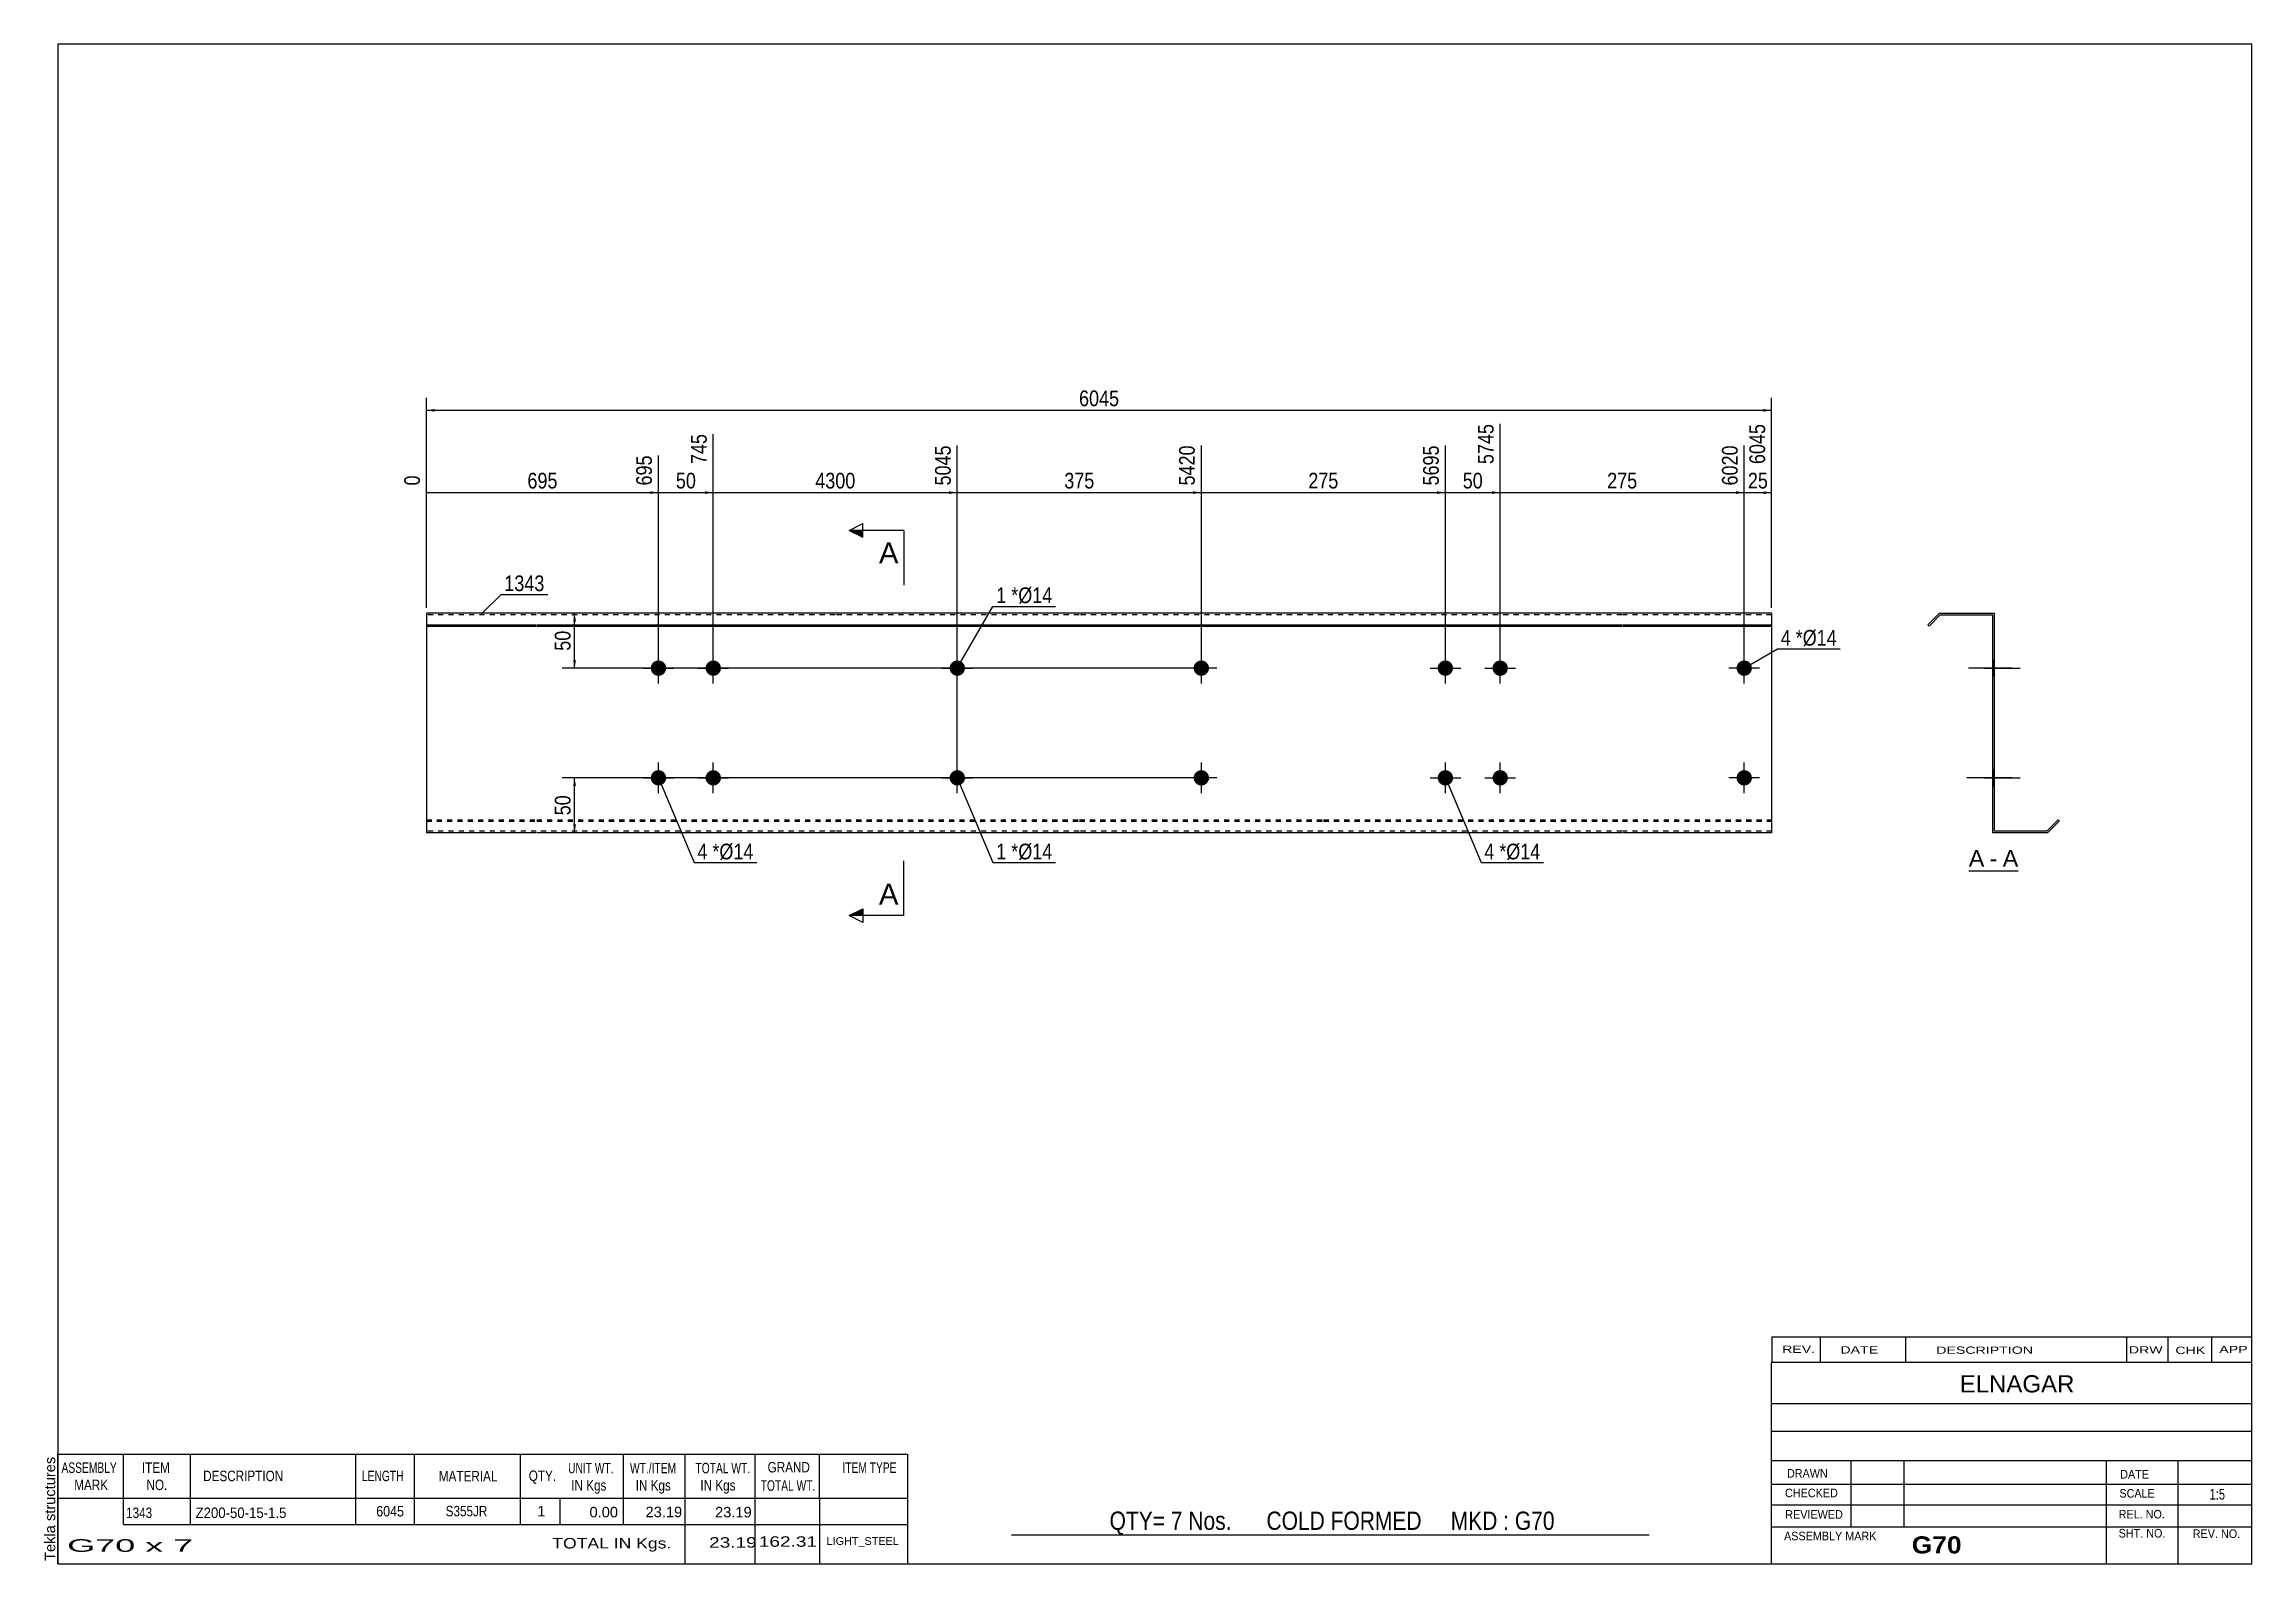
# Model space of a CAD drawing. Header units: millimetres. Extents: x -70 to 333, y -153 to 124.
import ezdxf

# ---------------------------------------------------------------- set-up
doc = ezdxf.new("R2010")
doc.units = ezdxf.units.MM
doc.linetypes.add('DXK_LINE_DOT1', pattern=[1.8814, 0.9407, -0.9407])
doc.styles.add('Arial', font='ARIAL.TTF', dxfattribs={"height": 0.2})
doc.styles.add('Arial Bold', font='ARIALBD.TTF', dxfattribs={"height": 0.2})
doc.styles.add('Arial Narrow', font='ARIALN.TTF', dxfattribs={"height": 0.2})

# ---------------------------------------------------------------- blocks, each defined once
blk = doc.blocks.new('Unknown-629097504-2099')
at = {"color": 5, "linetype": 'Continuous'}
for p, q in [((332.8, 123.75), (-67.2, 123.75)), ((-67.2, 123.75), (-67.2, -153.25)), ((332.8, -153.25), (332.8, 123.75)), ((-67.2, -153.25), (332.8, -153.25))]:
    blk.add_line(p, q, dxfattribs=at)
at = {"color": 174, "linetype": 'Continuous', "style": 'Arial'}
blk.add_text('Tekla structures', height=1.9102, rotation=90, dxfattribs=at).set_placement((-67.7, -152.75))
blk = doc.blocks.new('Unknown-629097504-12 - 1780')
at = {"color": 7, "linetype": 'Continuous'}
blk.add_line((281.18, -26.95), (290.21, -26.95), dxfattribs=at)
at = {"color": 0, "linetype": 'Continuous'}
blk.add_wipeout([(284.03, -26.2), (284.03, -23), (281.18, -23), (281.18, -26.2)], dxfattribs=at)
blk.add_wipeout([(286.41, -26.2), (286.41, -23), (284.99, -23), (284.99, -26.2)], dxfattribs=at)
at = {"color": 96, "linetype": 'Continuous', "style": 'Arial'}
blk.add_text('A', height=3.06, dxfattribs=at).set_placement((281.18, -26.2))
at = {"color": 0, "linetype": 'Continuous'}
blk.add_wipeout([(290.21, -26.2), (290.21, -23), (287.37, -23), (287.37, -26.2)], dxfattribs=at)
at = {"color": 96, "linetype": 'Continuous', "style": 'Arial'}
for s, p in [('A', (287.37, -26.2)), ('-', (284.99, -26.2))]:
    blk.add_text(s, height=3.06, dxfattribs=at).set_placement(p)
blk = doc.blocks.new('Bolt-629097504-1777 - 1768')
at = {"linetype": 'Continuous'}
for points in [[(139.87, -10, -1), (142.67, -10, -1)], [(238.85, -10, -1), (241.65, -10, -1)]]:
    blk.add_hatch(color=3, dxfattribs=at).paths.add_polyline_path(points)
at = {"color": 3, "linetype": 'Continuous'}
for p, q in [((141.27, -12.8), (141.27, -7.2)), ((240.25, -12.8), (240.25, -7.2)), ((144.07, -10), (138.47, -10)), ((243.05, -10), (237.45, -10))]:
    blk.add_line(p, q, dxfattribs=at)
blk = doc.blocks.new('Part-629097504-1771 - 1768')
at = {"color": 2, "linetype": 'Continuous'}
for p, q in [((0, 20), (0, -20)), ((20, 20), (0, 20)), ((0, 17.88), (20, 17.88)), ((0, 17.67), (20, 17.67)), ((74.49, 20), (20.1, 20)), ((20.1, 17.88), (74.49, 17.88)), ((20.1, 17.67), (74.49, 17.67)), ((118.98, 20), (74.59, 20)), ((74.59, 17.88), (118.98, 17.88)), ((74.59, 17.67), (118.98, 17.67)), ((163.46, 20), (119.08, 20)), ((119.08, 17.88), (163.46, 17.88)), ((119.08, 17.67), (163.46, 17.67)), ((217.95, 20), (163.56, 20)), ((163.56, 17.88), (217.95, 17.88)), ((163.56, 17.67), (217.95, 17.67)), ((245.25, 20), (218.05, 20)), ((218.05, 17.88), (245.25, 17.88)), ((218.05, 17.67), (245.25, 17.67)), ((245.25, 20), (245.25, -20)), ((20, -20), (0, -20)), ((74.49, -20), (20.1, -20)), ((118.98, -20), (74.59, -20)), ((163.46, -20), (119.08, -20)), ((217.95, -20), (163.56, -20)), ((245.25, -20), (218.05, -20))]:
    blk.add_line(p, q, dxfattribs=at)
at = {"color": 7, "linetype": 'DXK_LINE_DOT1'}
for p, q in [((20, 19.7), (0, 19.7)), ((74.49, 19.7), (20.1, 19.7)), ((118.98, 19.7), (74.59, 19.7)), ((163.46, 19.7), (119.08, 19.7)), ((217.95, 19.7), (163.56, 19.7)), ((245.25, 19.7), (218.05, 19.7)), ((0, -17.67), (20, -17.67)), ((0, -17.88), (20, -17.88)), ((20, -19.7), (0, -19.7)), ((20.1, -17.67), (74.49, -17.67)), ((20.1, -17.88), (74.49, -17.88)), ((74.49, -19.7), (20.1, -19.7)), ((74.59, -17.67), (118.98, -17.67)), ((74.59, -17.88), (118.98, -17.88)), ((118.98, -19.7), (74.59, -19.7)), ((119.08, -17.67), (163.46, -17.67)), ((119.08, -17.88), (163.46, -17.88)), ((163.46, -19.7), (119.08, -19.7)), ((163.56, -17.67), (217.95, -17.67)), ((163.56, -17.88), (217.95, -17.88)), ((217.95, -19.7), (163.56, -19.7)), ((218.05, -17.67), (245.25, -17.67)), ((218.05, -17.88), (245.25, -17.88)), ((245.25, -19.7), (218.05, -19.7))]:
    blk.add_line(p, q, dxfattribs=at)
blk = doc.blocks.new('Bolt-629097504-1772 - 1768')
at = {"linetype": 'Continuous'}
blk.add_hatch(color=3, dxfattribs=at).paths.add_polyline_path([(95.38, -10, -1), (98.18, -10, -1)])
at = {"color": 3, "linetype": 'Continuous'}
for p, q in [((96.78, -12.8), (96.78, -7.2)), ((93.98, -10), (99.58, -10))]:
    blk.add_line(p, q, dxfattribs=at)
blk = doc.blocks.new('Bolt-629097504-1773 - 1768')
at = {"linetype": 'Continuous'}
for points in [[(40.89, 10, -1), (43.69, 10, -1)], [(50.89, 10, -1), (53.69, 10, -1)], [(40.89, -10, -1), (43.69, -10, -1)], [(50.89, -10, -1), (53.69, -10, -1)]]:
    blk.add_hatch(color=3, dxfattribs=at).paths.add_polyline_path(points)
at = {"color": 3, "linetype": 'Continuous'}
for p, q in [((42.29, 7.2), (42.29, 12.8)), ((52.29, 7.2), (52.29, 12.8)), ((39.49, 10), (45.09, 10)), ((49.49, 10), (55.09, 10)), ((42.29, -12.8), (42.29, -7.2)), ((52.29, -12.8), (52.29, -7.2)), ((39.49, -10), (45.09, -10)), ((49.49, -10), (55.09, -10))]:
    blk.add_line(p, q, dxfattribs=at)
blk = doc.blocks.new('Bolt-629097504-1774 - 1768')
at = {"linetype": 'Continuous'}
for points in [[(184.36, 10, -1), (187.16, 10, -1)], [(194.36, 10, -1), (197.16, 10, -1)], [(184.36, -10, -1), (187.16, -10, -1)], [(194.36, -10, -1), (197.16, -10, -1)]]:
    blk.add_hatch(color=3, dxfattribs=at).paths.add_polyline_path(points)
at = {"color": 3, "linetype": 'Continuous'}
for p, q in [((185.76, 7.2), (185.76, 12.8)), ((195.76, 7.2), (195.76, 12.8)), ((182.96, 10), (188.56, 10)), ((192.96, 10), (198.56, 10)), ((185.76, -12.8), (185.76, -7.2)), ((195.76, -12.8), (195.76, -7.2)), ((182.96, -10), (188.56, -10)), ((192.96, -10), (198.56, -10))]:
    blk.add_line(p, q, dxfattribs=at)
blk = doc.blocks.new('Bolt-629097504-1775 - 1768')
at = {"linetype": 'Continuous'}
blk.add_hatch(color=3, dxfattribs=at).paths.add_polyline_path([(95.38, 10, -1), (98.18, 10, -1)])
at = {"color": 3, "linetype": 'Continuous'}
for p, q in [((96.78, 7.2), (96.78, 12.8)), ((93.98, 10), (99.58, 10))]:
    blk.add_line(p, q, dxfattribs=at)
blk = doc.blocks.new('Bolt-629097504-1776 - 1768')
at = {"linetype": 'Continuous'}
for points in [[(139.87, 10, -1), (142.67, 10, -1)], [(238.85, 10, -1), (241.65, 10, -1)]]:
    blk.add_hatch(color=3, dxfattribs=at).paths.add_polyline_path(points)
at = {"color": 3, "linetype": 'Continuous'}
for p, q in [((141.27, 7.2), (141.27, 12.8)), ((240.25, 7.2), (240.25, 12.8)), ((144.07, 10), (138.47, 10)), ((243.05, 10), (237.45, 10))]:
    blk.add_line(p, q, dxfattribs=at)
blk = doc.blocks.new('Bolt-629097504-1786 - 1780')
at = {"linetype": 'Continuous'}
blk.add_hatch(color=3, dxfattribs=at).paths.add_polyline_path([(285.55, 11.4), (285.55, 8.6), (285.85, 8.6), (285.85, 11.4)])
blk.add_hatch(color=3, dxfattribs=at).paths.add_polyline_path([(285.55, 11.4), (285.55, 8.6), (285.85, 8.6), (285.85, 11.4)])
at = {"color": 3, "linetype": 'Continuous'}
for p, q in [((283.95, 10), (290.55, 10)), ((283.95, 10), (290.55, 10)), ((285.55, 11.4), (285.85, 11.4)), ((285.55, 11.4), (285.85, 11.4)), ((285.55, 8.6), (285.85, 8.6)), ((285.55, 8.6), (285.85, 8.6))]:
    blk.add_line(p, q, dxfattribs=at)
blk = doc.blocks.new('Part-629097504-1781 - 1780')
at = {"color": 2, "linetype": 'Continuous'}
for p, q in [((275.85, 20), (273.73, 17.88)), ((273.73, 17.88), (273.94, 17.67)), ((273.94, 17.67), (275.97, 19.7)), ((275.85, 20), (285.85, 20)), ((275.97, 19.7), (285.55, 19.7)), ((285.55, -20), (285.55, 19.7)), ((285.85, -19.7), (285.85, 20)), ((295.55, -20), (285.55, -20)), ((295.42, -19.7), (285.85, -19.7)), ((295.42, -19.7), (297.46, -17.67)), ((297.67, -17.88), (295.55, -20)), ((297.46, -17.67), (297.67, -17.88))]:
    blk.add_line(p, q, dxfattribs=at)
blk = doc.blocks.new('Bolt-629097504-1782 - 1780')
at = {"linetype": 'Continuous'}
blk.add_hatch(color=3, dxfattribs=at).paths.add_polyline_path([(285.55, -8.6), (285.55, -11.4), (285.85, -11.4), (285.85, -8.6)])
at = {"color": 3, "linetype": 'Continuous'}
for p, q in [((287.45, -10), (280.85, -10)), ((285.85, -8.6), (285.55, -8.6)), ((285.85, -11.4), (285.55, -11.4))]:
    blk.add_line(p, q, dxfattribs=at)
blk = doc.blocks.new('Bolt-629097504-1783 - 1780')
at = {"linetype": 'Continuous'}
for points in [[(285.55, 11.4), (285.55, 8.6), (285.85, 8.6), (285.85, 11.4)], [(285.55, 11.4), (285.55, 8.6), (285.85, 8.6), (285.85, 11.4)], [(285.55, -8.6), (285.55, -11.4), (285.85, -11.4), (285.85, -8.6)], [(285.55, -8.6), (285.55, -11.4), (285.85, -11.4), (285.85, -8.6)]]:
    blk.add_hatch(color=3, dxfattribs=at).paths.add_polyline_path(points)
at = {"color": 3, "linetype": 'Continuous'}
for p, q in [((289.05, 10), (281.45, 10)), ((289.05, 10), (281.45, 10)), ((285.85, 11.4), (285.55, 11.4)), ((285.85, 11.4), (285.55, 11.4)), ((285.85, 8.6), (285.55, 8.6)), ((285.85, 8.6), (285.55, 8.6)), ((289.05, -10), (281.45, -10)), ((289.05, -10), (281.45, -10)), ((285.85, -8.6), (285.55, -8.6)), ((285.85, -8.6), (285.55, -8.6)), ((285.85, -11.4), (285.55, -11.4)), ((285.85, -11.4), (285.55, -11.4))]:
    blk.add_line(p, q, dxfattribs=at)
blk = doc.blocks.new('Bolt-629097504-1784 - 1780')
at = {"linetype": 'Continuous'}
for points in [[(285.55, 11.4), (285.55, 8.6), (285.85, 8.6), (285.85, 11.4)], [(285.55, 11.4), (285.55, 8.6), (285.85, 8.6), (285.85, 11.4)], [(285.55, -8.6), (285.55, -11.4), (285.85, -11.4), (285.85, -8.6)], [(285.55, -8.6), (285.55, -11.4), (285.85, -11.4), (285.85, -8.6)]]:
    blk.add_hatch(color=3, dxfattribs=at).paths.add_polyline_path(points)
at = {"color": 3, "linetype": 'Continuous'}
for p, q in [((288.45, 10), (281.85, 10)), ((288.45, 10), (281.85, 10)), ((285.85, 11.4), (285.55, 11.4)), ((285.85, 11.4), (285.55, 11.4)), ((285.85, 8.6), (285.55, 8.6)), ((285.85, 8.6), (285.55, 8.6)), ((288.45, -10), (281.85, -10)), ((288.45, -10), (281.85, -10)), ((285.85, -8.6), (285.55, -8.6)), ((285.85, -8.6), (285.55, -8.6)), ((285.85, -11.4), (285.55, -11.4)), ((285.85, -11.4), (285.55, -11.4))]:
    blk.add_line(p, q, dxfattribs=at)
blk = doc.blocks.new('Bolt-629097504-1785 - 1780')
at = {"linetype": 'Continuous'}
blk.add_hatch(color=3, dxfattribs=at).paths.add_polyline_path([(285.55, 11.4), (285.55, 8.6), (285.85, 8.6), (285.85, 11.4)])
at = {"color": 3, "linetype": 'Continuous'}
for p, q in [((287.75, 10), (281.15, 10)), ((285.85, 11.4), (285.55, 11.4)), ((285.85, 8.6), (285.55, 8.6))]:
    blk.add_line(p, q, dxfattribs=at)
blk = doc.blocks.new('Bolt-629097504-1787 - 1780')
at = {"linetype": 'Continuous'}
blk.add_hatch(color=3, dxfattribs=at).paths.add_polyline_path([(285.55, -8.6), (285.55, -11.4), (285.85, -11.4), (285.85, -8.6)])
blk.add_hatch(color=3, dxfattribs=at).paths.add_polyline_path([(285.55, -8.6), (285.55, -11.4), (285.85, -11.4), (285.85, -8.6)])
at = {"color": 3, "linetype": 'Continuous'}
for p, q in [((283.95, -10), (290.55, -10)), ((283.95, -10), (290.55, -10)), ((285.55, -8.6), (285.85, -8.6)), ((285.55, -8.6), (285.85, -8.6)), ((285.55, -11.4), (285.85, -11.4)), ((285.55, -11.4), (285.85, -11.4))]:
    blk.add_line(p, q, dxfattribs=at)
blk = doc.blocks.new('StraightDimension-629097504-1836 - 1768')
at = {"linetype": 'Continuous'}
for points in [[(26.75, 18.5), (27, 20), (27.25, 18.5)], [(27.25, 11.5), (27, 10), (26.75, 11.5)]]:
    blk.add_hatch(color=7, dxfattribs=at).paths.add_polyline_path(points)
at = {"color": 7, "linetype": 'Continuous'}
for p, q in [((41.29, 20), (24.75, 20)), ((27, 10), (27, 20)), ((140.27, 10), (24.75, 10))]:
    blk.add_line(p, q, dxfattribs=at)
at = {"color": 0}
blk.add_wipeout([(26.85, 17.43), (22.65, 17.43), (22.65, 12.57), (26.85, 12.57)], dxfattribs=at)
at = {"color": 3, "style": 'Arial Narrow'}
blk.add_text('50', height=2.863, rotation=90.0002, dxfattribs=at).set_placement((26.25, 13.17))
blk = doc.blocks.new('StraightDimension-629097504-1798 - 1768')
at = {"linetype": 'Continuous'}
blk.add_hatch(color=7, dxfattribs=at).paths.add_polyline_path([(238.75, 42.25), (240.25, 42), (238.75, 41.75)])
at = {"color": 7, "linetype": 'Continuous'}
for p, q in [((195.76, 11), (195.76, 54.51)), ((240.25, 11), (240.25, 50.61)), ((195.76, 42), (240.25, 42))]:
    blk.add_line(p, q, dxfattribs=at)
at = {"color": 0, "linetype": 'Continuous'}
blk.add_wipeout([(239.65, 51.21), (235.45, 51.21), (235.45, 42.7), (239.65, 42.7)], dxfattribs=at)
at = {"color": 0}
blk.add_wipeout([(221.34, 42.15), (221.34, 46.35), (214.66, 46.35), (214.66, 42.15)], dxfattribs=at)
at = {"color": 3, "linetype": 'Continuous', "style": 'Arial Narrow'}
blk.add_text('6020', height=2.863, rotation=90.0002, dxfattribs=at).set_placement((239.05, 43.3))
at = {"color": 3, "style": 'Arial Narrow'}
blk.add_text('275', height=2.863, dxfattribs=at).set_placement((215.26, 42.75))
blk = doc.blocks.new('StraightDimension-629097504-1801 - 1768')
at = {"linetype": 'Continuous'}
blk.add_hatch(color=7, dxfattribs=at).paths.add_polyline_path([(139.77, 42.25), (141.27, 42), (139.77, 41.75)])
at = {"color": 7, "linetype": 'Continuous'}
for p, q in [((96.78, -9), (96.78, 50.61)), ((141.27, 11), (141.27, 50.61)), ((96.78, 42), (141.27, 42))]:
    blk.add_line(p, q, dxfattribs=at)
at = {"color": 0, "linetype": 'Continuous'}
blk.add_wipeout([(140.67, 51.21), (136.47, 51.21), (136.47, 42.7), (140.67, 42.7)], dxfattribs=at)
at = {"color": 0}
blk.add_wipeout([(122.37, 42.15), (122.37, 46.35), (115.68, 46.35), (115.68, 42.15)], dxfattribs=at)
at = {"color": 3, "linetype": 'Continuous', "style": 'Arial Narrow'}
blk.add_text('5420', height=2.863, rotation=90.0002, dxfattribs=at).set_placement((140.07, 43.3))
at = {"color": 3, "style": 'Arial Narrow'}
blk.add_text('375', height=2.863, dxfattribs=at).set_placement((116.28, 42.75))
blk = doc.blocks.new('StraightDimension-629097504-1802 - 1768')
at = {"linetype": 'Continuous'}
blk.add_hatch(color=7, dxfattribs=at).paths.add_polyline_path([(95.28, 42.25), (96.78, 42), (95.28, 41.75)])
at = {"color": 7, "linetype": 'Continuous'}
for p, q in [((52.29, 11), (52.29, 52.68)), ((96.78, -9), (96.78, 50.61)), ((52.29, 42), (96.78, 42))]:
    blk.add_line(p, q, dxfattribs=at)
at = {"color": 0, "linetype": 'Continuous'}
blk.add_wipeout([(96.18, 51.21), (91.98, 51.21), (91.98, 42.7), (96.18, 42.7)], dxfattribs=at)
at = {"color": 0}
blk.add_wipeout([(78.79, 42.15), (78.79, 46.35), (70.28, 46.35), (70.28, 42.15)], dxfattribs=at)
at = {"color": 3, "linetype": 'Continuous', "style": 'Arial Narrow'}
blk.add_text('5045', height=2.863, rotation=90.0002, dxfattribs=at).set_placement((95.58, 43.3))
at = {"color": 3, "style": 'Arial Narrow'}
blk.add_text('4300', height=2.863, dxfattribs=at).set_placement((70.88, 42.75))
blk = doc.blocks.new('StraightDimension-629097504-1803 - 1768')
at = {"linetype": 'Continuous'}
blk.add_hatch(color=7, dxfattribs=at).paths.add_polyline_path([(50.79, 42.25), (52.29, 42), (50.79, 41.75)])
at = {"color": 7, "linetype": 'Continuous'}
for p, q in [((52.29, 11), (52.29, 52.68)), ((42.29, 11), (42.29, 48.78)), ((42.29, 42), (52.29, 42))]:
    blk.add_line(p, q, dxfattribs=at)
at = {"color": 0}
blk.add_wipeout([(49.72, 42.15), (49.72, 46.35), (44.87, 46.35), (44.87, 42.15)], dxfattribs=at)
at = {"color": 0, "linetype": 'Continuous'}
blk.add_wipeout([(51.69, 53.28), (47.49, 53.28), (47.49, 46.6), (51.69, 46.6)], dxfattribs=at)
at = {"color": 3, "linetype": 'Continuous', "style": 'Arial Narrow'}
blk.add_text('745', height=2.863, rotation=90.0002, dxfattribs=at).set_placement((51.09, 47.2))
at = {"color": 3, "style": 'Arial Narrow'}
blk.add_text('50', height=2.863, dxfattribs=at).set_placement((45.47, 42.75))
blk = doc.blocks.new('StraightDimension-629097504-1804 - 1768')
at = {"linetype": 'Continuous'}
blk.add_hatch(color=7, dxfattribs=at).paths.add_polyline_path([(40.79, 42.25), (42.29, 42), (40.79, 41.75)])
at = {"color": 7, "linetype": 'Continuous'}
for p, q in [((42.29, 11), (42.29, 48.78)), ((0, 21), (0, 45.13)), ((0, 42), (42.29, 42))]:
    blk.add_line(p, q, dxfattribs=at)
at = {"color": 0, "linetype": 'Continuous'}
for points in [[(41.69, 49.38), (37.49, 49.38), (37.49, 42.7), (41.69, 42.7)], [(-0.6, 45.73), (-4.8, 45.73), (-4.8, 42.7), (-0.6, 42.7)]]:
    blk.add_wipeout(points, dxfattribs=at)
at = {"color": 0}
blk.add_wipeout([(24.49, 42.15), (24.49, 46.35), (17.8, 46.35), (17.8, 42.15)], dxfattribs=at)
at = {"color": 3, "linetype": 'Continuous', "style": 'Arial Narrow'}
for s, height, p in [('695', 2.863, (41.09, 43.3)), ('0', 2.86, (-1.2, 43.3))]:
    blk.add_text(s, height=height, rotation=90.0002, dxfattribs=at).set_placement(p)
at = {"color": 3, "style": 'Arial Narrow'}
blk.add_text('695', height=2.863, dxfattribs=at).set_placement((18.4, 42.75))
blk = doc.blocks.new('StraightDimension-629097504-1797 - 1768')
at = {"linetype": 'Continuous'}
blk.add_hatch(color=7, dxfattribs=at).paths.add_polyline_path([(243.75, 42.25), (245.25, 42), (243.75, 41.75)])
at = {"color": 7, "linetype": 'Continuous'}
for p, q in [((245.25, 21), (245.25, 54.51)), ((240.25, 11), (240.25, 50.61)), ((240.25, 42), (245.25, 42))]:
    blk.add_line(p, q, dxfattribs=at)
at = {"color": 0}
blk.add_wipeout([(245.17, 42.15), (245.17, 46.35), (240.32, 46.35), (240.32, 42.15)], dxfattribs=at)
at = {"color": 0, "linetype": 'Continuous'}
blk.add_wipeout([(244.65, 55.11), (240.45, 55.11), (240.45, 46.6), (244.65, 46.6)], dxfattribs=at)
at = {"color": 3, "linetype": 'Continuous', "style": 'Arial Narrow'}
blk.add_text('6045', height=2.863, rotation=90.0002, dxfattribs=at).set_placement((244.05, 47.2))
at = {"color": 3, "style": 'Arial Narrow'}
blk.add_text('25', height=2.863, dxfattribs=at).set_placement((240.92, 42.75))
blk = doc.blocks.new('StraightDimension-629097504-1799 - 1768')
at = {"linetype": 'Continuous'}
blk.add_hatch(color=7, dxfattribs=at).paths.add_polyline_path([(194.26, 42.25), (195.76, 42), (194.26, 41.75)])
at = {"color": 7, "linetype": 'Continuous'}
for p, q in [((195.76, 11), (195.76, 54.51)), ((185.76, 11), (185.76, 50.61)), ((185.76, 42), (195.76, 42))]:
    blk.add_line(p, q, dxfattribs=at)
at = {"color": 0}
blk.add_wipeout([(193.19, 42.15), (193.19, 46.35), (188.33, 46.35), (188.33, 42.15)], dxfattribs=at)
at = {"color": 0, "linetype": 'Continuous'}
blk.add_wipeout([(195.16, 55.11), (190.96, 55.11), (190.96, 46.6), (195.16, 46.6)], dxfattribs=at)
at = {"color": 3, "linetype": 'Continuous', "style": 'Arial Narrow'}
blk.add_text('5745', height=2.863, rotation=90.0002, dxfattribs=at).set_placement((194.56, 47.2))
at = {"color": 3, "style": 'Arial Narrow'}
blk.add_text('50', height=2.863, dxfattribs=at).set_placement((188.93, 42.75))
blk = doc.blocks.new('StraightDimension-629097504-1800 - 1768')
at = {"linetype": 'Continuous'}
blk.add_hatch(color=7, dxfattribs=at).paths.add_polyline_path([(184.26, 42.25), (185.76, 42), (184.26, 41.75)])
at = {"color": 7, "linetype": 'Continuous'}
for p, q in [((141.27, 11), (141.27, 50.61)), ((185.76, 11), (185.76, 50.61)), ((141.27, 42), (185.76, 42))]:
    blk.add_line(p, q, dxfattribs=at)
at = {"color": 0, "linetype": 'Continuous'}
blk.add_wipeout([(185.16, 51.21), (180.96, 51.21), (180.96, 42.7), (185.16, 42.7)], dxfattribs=at)
at = {"color": 0}
blk.add_wipeout([(166.86, 42.15), (166.86, 46.35), (160.17, 46.35), (160.17, 42.15)], dxfattribs=at)
at = {"color": 3, "linetype": 'Continuous', "style": 'Arial Narrow'}
blk.add_text('5695', height=2.863, rotation=90.0002, dxfattribs=at).set_placement((184.56, 43.3))
at = {"color": 3, "style": 'Arial Narrow'}
blk.add_text('275', height=2.863, dxfattribs=at).set_placement((160.77, 42.75))
blk = doc.blocks.new('StraightDimension-629097504-1844 - 1768')
at = {"linetype": 'Continuous'}
for points in [[(26.75, -11.5), (27, -10), (27.25, -11.5)], [(27.25, -18.5), (27, -20), (26.75, -18.5)]]:
    blk.add_hatch(color=7, dxfattribs=at).paths.add_polyline_path(points)
at = {"color": 7, "linetype": 'Continuous'}
for p, q in [((140.27, -10), (24.75, -10)), ((27, -20), (27, -10)), ((41.29, -20), (24.75, -20))]:
    blk.add_line(p, q, dxfattribs=at)
at = {"color": 0}
blk.add_wipeout([(26.85, -12.57), (22.65, -12.57), (22.65, -17.43), (26.85, -17.43)], dxfattribs=at)
at = {"color": 3, "style": 'Arial Narrow'}
blk.add_text('50', height=2.863, rotation=90.0002, dxfattribs=at).set_placement((26.25, -16.83))
blk = doc.blocks.new('StraightDimension-629097504-1851 - 1768')
at = {"linetype": 'Continuous'}
for points in [[(1.5, 56.75), (0, 57), (1.5, 57.25)], [(243.75, 57.25), (245.25, 57), (243.75, 56.75)]]:
    blk.add_hatch(color=7, dxfattribs=at).paths.add_polyline_path(points)
at = {"color": 7, "linetype": 'Continuous'}
for p, q in [((0, 21), (0, 59.25)), ((0, 57), (245.25, 57)), ((245.25, 21), (245.25, 59.25))]:
    blk.add_line(p, q, dxfattribs=at)
at = {"color": 0}
blk.add_wipeout([(126.88, 57.15), (126.88, 61.35), (118.37, 61.35), (118.37, 57.15)], dxfattribs=at)
at = {"color": 3, "style": 'Arial Narrow'}
blk.add_text('6045', height=2.863, dxfattribs=at).set_placement((118.97, 57.75))
blk = doc.blocks.new('CBS_NAME_BLOG-629097504-2123')
at = {"color": 7, "linetype": 'Continuous'}
for p, q in [((245.21, -116.5), (332.73, -116.5)), ((245.21, -153.21), (245.21, -116.5)), ((245.21, -124.04), (332.73, -124.04)), ((245.28, -129.09), (332.8, -129.09)), ((245.21, -134.46), (332.73, -134.46)), ((259.73, -146.57), (259.73, -134.47)), ((269.42, -146.54), (269.42, -134.47)), ((306.33, -153.21), (306.33, -134.48)), ((319.38, -153.21), (319.38, -134.47)), ((245.22, -138.76), (332.8, -138.74)), ((245.21, -142.51), (332.73, -142.51)), ((245.21, -146.55), (332.73, -146.55)), ((245.21, -153.25), (332.8, -153.25))]:
    blk.add_line(p, q, dxfattribs=at)
at = {"color": 3, "linetype": 'Continuous', "style": 'Arial'}
blk.add_text('ELNAGAR', height=3.133, dxfattribs=at).set_placement((279.53, -122.03))
at = {"color": 3, "linetype": 'Continuous'}
for s, height, style, width, p in [('DRAWN', 1.566, 'Arial', 0.9, (248.04, -137.57)), ('DATE', 1.566, 'Arial', 0.9, (308.8, -137.73)), ('CHECKED', 1.566, 'Arial', 0.9, (247.69, -141.14)), ('SCALE', 1.566, 'Arial', 0.9, (308.65, -141.21)), ('1:5', 1.957, 'Arial Narrow', 0.9, (325.1, -141.57)), ('REVIEWED', 1.566, 'Arial', 0.9, (247.73, -145.06)), ('REL. NO.', 1.566, 'Arial', 0.9, (308.51, -145.01)), ('ASSEMBLY MARK', 1.5663, 'Arial', 0.9, (247.51, -148.99)), ('G70', 3.131, 'Arial Bold', 1.1, (270.79, -151.39)), ('SHT. NO.', 1.566, 'Arial', 0.9, (308.51, -148.48)), ('REV. NO.', 1.566, 'Arial', 0.9, (322.03, -148.57))]:
    blk.add_text(s, height=height, dxfattribs=dict(at, style=style, width=width)).set_placement(p)
blk = doc.blocks.new('CBS_BOM-629097504-2121')
at = {"color": 7, "linetype": 'Continuous'}
for p, q in [((-67.23, -141.28), (-67.23, -133.28)), ((-67.23, -133.28), (87.69, -133.28)), ((-55.23, -141.28), (-55.23, -133.28)), ((-43.04, -141.28), (-43.04, -133.28)), ((-12.88, -141.28), (-12.88, -133.28)), ((-2.2, -141.28), (-2.2, -133.28)), ((17.12, -141.28), (17.12, -133.28)), ((35.92, -141.28), (35.92, -133.28)), ((47.13, -141.28), (47.13, -133.28)), ((59.92, -141.28), (59.92, -133.28)), ((71.67, -141.28), (71.67, -133.28)), ((87.69, -133.29), (87.69, -141.27)), ((-67.23, -141.28), (87.69, -141.28)), ((-67.23, -146.08), (-67.23, -141.28)), ((-55.23, -146.08), (-55.23, -141.28)), ((-43.04, -146.08), (-43.04, -141.28)), ((-12.88, -146.08), (-12.88, -141.28)), ((-2.2, -146.08), (-2.2, -141.28)), ((17.12, -146.08), (17.12, -141.28)), ((24.38, -146.08), (24.38, -141.28)), ((35.92, -146.08), (35.92, -141.28)), ((47.13, -146.08), (47.13, -141.28)), ((59.92, -146.08), (59.92, -141.28)), ((71.69, -146.08), (71.69, -141.28)), ((87.69, -141.28), (87.69, -146.08)), ((-67.23, -153.28), (-67.23, -146.1)), ((-55.23, -146.08), (87.69, -146.08)), ((47.13, -153.28), (47.13, -146.1)), ((59.92, -153.28), (59.92, -146.1)), ((71.73, -153.28), (71.73, -146.1)), ((87.69, -146.08), (87.69, -153.28)), ((-67.23, -153.28), (87.69, -153.28))]:
    blk.add_line(p, q, dxfattribs=at)
at = {"color": 3, "linetype": 'Continuous', "style": 'Arial'}
for s, height, width, p in [('ASSEMBLY', 1.91, 0.7, (-66.55, -136.71)), ('ITEM', 1.91, 0.8, (-51.9, -136.71)), ('DESCRIPTION', 1.9102, 0.8, (-40.72, -138.21)), ('LENGTH', 1.91, 0.7, (-11.77, -138.21)), ('MATERIAL', 1.91, 0.8, (2.25, -138.26)), ('QTY.', 1.91, 0.8, (18.64, -138.18)), ('UNIT WT.', 1.91, 0.7, (25.81, -136.78)), ('WT./ITEM', 1.91, 0.7, (37.1, -136.78)), ('TOTAL WT.', 1.91, 0.7, (49.04, -136.78)), ('GRAND', 1.91, 0.8, (62.19, -136.62)), ('ITEM TYPE', 1.91, 0.7, (75.83, -136.7)), ('MARK', 1.91, 0.8, (-64.23, -139.84)), ('NO.', 1.91, 0.8, (-51.05, -139.84)), ('IN Kgs', 1.91, 0.8, (26.39, -139.92)), ('IN Kgs', 1.91, 0.8, (38.14, -139.92)), ('IN Kgs', 1.91, 0.8, (49.93, -139.92)), ('TOTAL WT.', 1.91, 0.7, (60.93, -139.96))]:
    blk.add_text(s, height=height, dxfattribs=dict(at, width=width)).set_placement(p)
at = {"color": 7, "linetype": 'Continuous', "style": 'Arial'}
for s, height, width, p in [('1343', 1.91, 0.8, (-54.77, -144.93)), ('Z200-50-15-1.5', 1.9102, 0.9, (-42.1, -144.93)), ('6045', 1.91, 0.85, (-9.16, -144.65)), ('S355JR', 1.91, 0.8, (3.49, -144.62))]:
    blk.add_text(s, height=height, dxfattribs=dict(at, width=width)).set_placement(p)
for s, p in [('1', (20.21, -144.62)), ('0.00', (29.72, -144.81)), ('23.19', (39.94, -144.78)), ('23.19', (52.61, -144.81))]:
    blk.add_text(s, height=1.91, dxfattribs=at).set_placement(p)
at = {"color": 6, "linetype": 'Continuous', "style": 'Arial'}
for s, height, width, p in [('G70 x 7', 2.292, 2.05, (-65.51, -151.09)), ('TOTAL IN Kgs.', 1.9102, 1.2, (22.93, -150.48)), ('23.19', 1.91, 1.3, (51.52, -150.33)), ('162.31', 1.91, 1.3, (60.59, -150.17))]:
    blk.add_text(s, height=height, dxfattribs=dict(at, width=width)).set_placement(p)
blk.add_text('LIGHT_STEEL', height=1.4135, dxfattribs=at).set_placement((72.94, -149.83))
blk = doc.blocks.new('CBS_CALLOFF-629097504-2122')
at = {"color": 7, "linetype": 'Continuous'}
blk.add_line((106.68, -147.98), (222.91, -148), dxfattribs=at)
at = {"color": 3, "linetype": 'Continuous', "style": 'Arial Narrow'}
blk.add_text('QTY= 7 Nos.      COLD FORMED     MKD : G70', height=3.3405, dxfattribs=at).set_placement((124.54, -147.09))
blk = doc.blocks.new('CBS_REVISION-629097504-2124')
at = {"color": 7, "linetype": 'Continuous'}
for p, q in [((245.29, -111.87), (332.79, -111.87)), ((245.29, -111.87), (245.29, -116.5)), ((254.09, -111.87), (254.09, -116.5)), ((269.68, -111.87), (269.68, -116.44)), ((309.94, -111.87), (309.94, -116.5)), ((317.48, -111.87), (317.48, -116.5)), ((325.43, -111.87), (325.43, -116.5)), ((245.29, -116.5), (332.79, -116.5))]:
    blk.add_line(p, q, dxfattribs=at)
at = {"color": 7, "style": 'Arial Narrow', "width": 1.7}
for s, height, p in [('REV.', 1.326, (247.15, -114.82)), ('DATE', 1.326, (257.78, -114.94)), ('DESCRIPTION', 1.3257, (275.26, -114.99)), ('DRW', 1.326, (310.37, -114.93)), ('CHK', 1.326, (318.86, -115.02)), ('APP', 1.326, (326.86, -114.87))]:
    blk.add_text(s, height=height, dxfattribs=at).set_placement(p)
blk = doc.blocks.new('SectionMark-629097504-1795 - 1768')
at = {"linetype": 'Continuous'}
for points in [[(79.54, 35.1), (79.54, 33.85), (77.04, 35.1)], [(79.54, -33.85), (79.54, -35.1), (77.04, -35.1)]]:
    blk.add_hatch(color=30, dxfattribs=at).paths.add_polyline_path(points)
at = {"color": 30, "linetype": 'Continuous'}
for p, q in [((77.04, 35.1), (79.54, 36.35)), ((79.54, 33.85), (79.54, 36.35)), ((77.04, 35.1), (79.54, 33.85)), ((77.04, -35.1), (79.54, -33.85)), ((79.54, -36.35), (77.04, -35.1)), ((79.54, -33.85), (79.54, -36.35))]:
    blk.add_line(p, q, dxfattribs=at)
at = {"color": 0, "linetype": 'Continuous'}
for points in [[(86.04, 29.1), (86.04, 33.1), (82.49, 33.1), (82.49, 29.1)], [(86.04, -33.1), (86.04, -29.1), (82.49, -29.1), (82.49, -33.1)]]:
    blk.add_wipeout(points, dxfattribs=at)
at = {"color": 30, "linetype": 'Continuous'}
for p, q in [((87.04, 35.1), (77.04, 35.1)), ((87.04, 35.1), (87.04, 25.1)), ((87.04, -35.1), (87.04, -25.1)), ((87.04, -35.1), (77.04, -35.1))]:
    blk.add_line(p, q, dxfattribs=at)
at = {"color": 96, "linetype": 'Continuous', "style": 'Arial'}
for p in [(82.49, 29.1), (82.49, -33.1)]:
    blk.add_text('A', height=3.82, dxfattribs=at).set_placement(p)
blk = doc.blocks.new('Mark-629097504-1854 - 1768')
at = {"color": 0}
blk.add_wipeout([(21.497, 24.0375), (21.497, 27.0375), (14.1845, 27.0375), (14.1845, 24.0375)], dxfattribs=at)
blk.add_wipeout([(21.497, 24.0375), (21.497, 27.0375), (14.1845, 27.0375), (14.1845, 24.0375)], dxfattribs=at)
at = {"color": 7, "linetype": 'Continuous'}
for p, q in [((10.049, 19.902), (13.5845, 23.4375)), ((13.5845, 23.4375), (22.097, 23.4375))]:
    blk.add_line(p, q, dxfattribs=at)
at = {"color": 3, "style": 'Arial Narrow'}
blk.add_text('1343', height=2.86328, dxfattribs=at).set_placement((14.1845, 24.0375))
blk = doc.blocks.new('MarkSet-629097504-1862 - 1768')
at = {"color": 0}
blk.add_wipeout([(248.74, 14.1), (248.74, 17.1), (246.91, 17.1), (246.91, 14.1)], dxfattribs=at)
blk.add_wipeout([(248.74, 14.1), (248.74, 17.1), (246.91, 17.1), (246.91, 14.1)], dxfattribs=at)
at = {"color": 7, "linetype": 'Continuous'}
blk.add_line((240.25, 10), (246.31, 13.5), dxfattribs=at)
at = {"color": 0}
blk.add_wipeout([(250.91, 14.1), (250.91, 17.1), (249.64, 17.1), (249.64, 14.1)], dxfattribs=at)
blk.add_wipeout([(250.91, 14.1), (250.91, 17.1), (249.64, 17.1), (249.64, 14.1)], dxfattribs=at)
at = {"color": 3, "style": 'Arial Narrow'}
blk.add_text('4', height=2.86, dxfattribs=at).set_placement((246.91, 14.1))
at = {"color": 0}
blk.add_wipeout([(257.13, 14.1), (257.13, 17.1), (250.91, 17.1), (250.91, 14.1)], dxfattribs=at)
blk.add_wipeout([(257.13, 14.1), (257.13, 17.1), (250.91, 17.1), (250.91, 14.1)], dxfattribs=at)
at = {"color": 7, "linetype": 'Continuous'}
blk.add_line((246.31, 13.5), (257.73, 13.5), dxfattribs=at)
at = {"color": 3, "style": 'Arial Narrow'}
for s, height, p in [('*', 2.86, (249.64, 14.1)), ('Ø14', 2.863, (250.91, 14.1))]:
    blk.add_text(s, height=height, dxfattribs=at).set_placement(p)
blk = doc.blocks.new('Mark-629097504-1865 - 1768')
at = {"color": 0}
blk.add_wipeout([(105.71, -24.86), (105.71, -21.86), (103.88, -21.86), (103.88, -24.86)], dxfattribs=at)
blk.add_wipeout([(105.71, -24.86), (105.71, -21.86), (103.88, -21.86), (103.88, -24.86)], dxfattribs=at)
at = {"color": 7, "linetype": 'Continuous'}
blk.add_line((96.78, -10), (103.28, -25.46), dxfattribs=at)
at = {"color": 0}
blk.add_wipeout([(107.89, -24.86), (107.89, -21.86), (106.61, -21.86), (106.61, -24.86)], dxfattribs=at)
blk.add_wipeout([(107.89, -24.86), (107.89, -21.86), (106.61, -21.86), (106.61, -24.86)], dxfattribs=at)
at = {"color": 3, "style": 'Arial Narrow'}
blk.add_text('1', height=2.86, dxfattribs=at).set_placement((103.88, -24.86))
at = {"color": 0}
blk.add_wipeout([(114.1, -24.86), (114.1, -21.86), (107.89, -21.86), (107.89, -24.86)], dxfattribs=at)
blk.add_wipeout([(114.1, -24.86), (114.1, -21.86), (107.89, -21.86), (107.89, -24.86)], dxfattribs=at)
at = {"color": 7, "linetype": 'Continuous'}
blk.add_line((103.28, -25.46), (114.7, -25.46), dxfattribs=at)
at = {"color": 3, "style": 'Arial Narrow'}
for s, height, p in [('*', 2.86, (106.61, -24.86)), ('Ø14', 2.863, (107.89, -24.86))]:
    blk.add_text(s, height=height, dxfattribs=at).set_placement(p)
blk = doc.blocks.new('Mark-629097504-1866 - 1768')
at = {"color": 0}
blk.add_wipeout([(51.22, -24.86), (51.22, -21.86), (49.39, -21.86), (49.39, -24.86)], dxfattribs=at)
blk.add_wipeout([(51.22, -24.86), (51.22, -21.86), (49.39, -21.86), (49.39, -24.86)], dxfattribs=at)
at = {"color": 7, "linetype": 'Continuous'}
blk.add_line((42.29, -10), (48.79, -25.46), dxfattribs=at)
at = {"color": 0}
blk.add_wipeout([(53.4, -24.86), (53.4, -21.86), (52.12, -21.86), (52.12, -24.86)], dxfattribs=at)
blk.add_wipeout([(53.4, -24.86), (53.4, -21.86), (52.12, -21.86), (52.12, -24.86)], dxfattribs=at)
at = {"color": 3, "style": 'Arial Narrow'}
blk.add_text('4', height=2.86, dxfattribs=at).set_placement((49.39, -24.86))
at = {"color": 0}
blk.add_wipeout([(59.61, -24.86), (59.61, -21.86), (53.4, -21.86), (53.4, -24.86)], dxfattribs=at)
blk.add_wipeout([(59.61, -24.86), (59.61, -21.86), (53.4, -21.86), (53.4, -24.86)], dxfattribs=at)
at = {"color": 7, "linetype": 'Continuous'}
blk.add_line((48.79, -25.46), (60.21, -25.46), dxfattribs=at)
at = {"color": 3, "style": 'Arial Narrow'}
for s, height, p in [('*', 2.86, (52.12, -24.86)), ('Ø14', 2.863, (53.4, -24.86))]:
    blk.add_text(s, height=height, dxfattribs=at).set_placement(p)
blk = doc.blocks.new('Mark-629097504-1867 - 1768')
at = {"color": 0}
blk.add_wipeout([(194.69, -24.86), (194.69, -21.86), (192.86, -21.86), (192.86, -24.86)], dxfattribs=at)
blk.add_wipeout([(194.69, -24.86), (194.69, -21.86), (192.86, -21.86), (192.86, -24.86)], dxfattribs=at)
at = {"color": 7, "linetype": 'Continuous'}
blk.add_line((185.76, -10), (192.26, -25.46), dxfattribs=at)
at = {"color": 0}
blk.add_wipeout([(196.86, -24.86), (196.86, -21.86), (195.59, -21.86), (195.59, -24.86)], dxfattribs=at)
blk.add_wipeout([(196.86, -24.86), (196.86, -21.86), (195.59, -21.86), (195.59, -24.86)], dxfattribs=at)
at = {"color": 3, "style": 'Arial Narrow'}
blk.add_text('4', height=2.86, dxfattribs=at).set_placement((192.86, -24.86))
at = {"color": 0}
blk.add_wipeout([(203.08, -24.86), (203.08, -21.86), (196.86, -21.86), (196.86, -24.86)], dxfattribs=at)
blk.add_wipeout([(203.08, -24.86), (203.08, -21.86), (196.86, -21.86), (196.86, -24.86)], dxfattribs=at)
at = {"color": 7, "linetype": 'Continuous'}
blk.add_line((192.26, -25.46), (203.68, -25.46), dxfattribs=at)
at = {"color": 3, "style": 'Arial Narrow'}
for s, height, p in [('*', 2.86, (195.59, -24.86)), ('Ø14', 2.863, (196.86, -24.86))]:
    blk.add_text(s, height=height, dxfattribs=at).set_placement(p)
blk = doc.blocks.new('Mark-629097504-1868 - 1768')
at = {"color": 0}
blk.add_wipeout([(105.71, 21.86), (105.71, 24.86), (103.88, 24.86), (103.88, 21.86)], dxfattribs=at)
blk.add_wipeout([(105.71, 21.86), (105.71, 24.86), (103.88, 24.86), (103.88, 21.86)], dxfattribs=at)
at = {"color": 7, "linetype": 'Continuous'}
blk.add_line((96.78, 10), (103.28, 21.26), dxfattribs=at)
at = {"color": 0}
blk.add_wipeout([(107.89, 21.86), (107.89, 24.86), (106.61, 24.86), (106.61, 21.86)], dxfattribs=at)
blk.add_wipeout([(107.89, 21.86), (107.89, 24.86), (106.61, 24.86), (106.61, 21.86)], dxfattribs=at)
at = {"color": 3, "style": 'Arial Narrow'}
blk.add_text('1', height=2.86, dxfattribs=at).set_placement((103.88, 21.86))
at = {"color": 0}
blk.add_wipeout([(114.1, 21.86), (114.1, 24.86), (107.89, 24.86), (107.89, 21.86)], dxfattribs=at)
blk.add_wipeout([(114.1, 21.86), (114.1, 24.86), (107.89, 24.86), (107.89, 21.86)], dxfattribs=at)
at = {"color": 7, "linetype": 'Continuous'}
blk.add_line((103.28, 21.26), (114.7, 21.26), dxfattribs=at)
at = {"color": 3, "style": 'Arial Narrow'}
for s, height, p in [('*', 2.86, (106.61, 21.86)), ('Ø14', 2.863, (107.89, 21.86))]:
    blk.add_text(s, height=height, dxfattribs=at).set_placement(p)

msp = doc.modelspace()

# ---------------------------------------------------------------- block references
for name in ['Unknown-629097504-2099', 'Part-629097504-1771 - 1768', 'Part-629097504-1781 - 1780', 'Bolt-629097504-1773 - 1768', 'Bolt-629097504-1775 - 1768', 'Bolt-629097504-1776 - 1768', 'Bolt-629097504-1774 - 1768', 'Bolt-629097504-1785 - 1780', 'Bolt-629097504-1783 - 1780', 'Bolt-629097504-1784 - 1780', 'Bolt-629097504-1786 - 1780', 'Bolt-629097504-1772 - 1768', 'Bolt-629097504-1777 - 1768', 'Bolt-629097504-1782 - 1780', 'Bolt-629097504-1787 - 1780', 'CBS_REVISION-629097504-2124', 'CBS_NAME_BLOG-629097504-2123', 'CBS_BOM-629097504-2121', 'CBS_CALLOFF-629097504-2122']:
    msp.add_blockref(name, (0, 0))

# ---------------------------------------------------------------- next in the draw order: block references
for name in ['StraightDimension-629097504-1798 - 1768', 'StraightDimension-629097504-1836 - 1768', 'Mark-629097504-1867 - 1768', 'Unknown-629097504-12 - 1780']:
    msp.add_blockref(name, (0, 0))

# ---------------------------------------------------------------- next in the draw order: block references
for name in ['StraightDimension-629097504-1799 - 1768', 'StraightDimension-629097504-1797 - 1768', 'StraightDimension-629097504-1801 - 1768']:
    msp.add_blockref(name, (0, 0))

# ---------------------------------------------------------------- next in the draw order: block references
for name in ['StraightDimension-629097504-1802 - 1768', 'StraightDimension-629097504-1800 - 1768', 'MarkSet-629097504-1862 - 1768']:
    msp.add_blockref(name, (0, 0))

# ---------------------------------------------------------------- next in the draw order: block references
for name in ['StraightDimension-629097504-1803 - 1768', 'StraightDimension-629097504-1844 - 1768']:
    msp.add_blockref(name, (0, 0))

# ---------------------------------------------------------------- next in the draw order: block references
for name in ['StraightDimension-629097504-1804 - 1768', 'Mark-629097504-1866 - 1768', 'Mark-629097504-1865 - 1768']:
    msp.add_blockref(name, (0, 0))

# ---------------------------------------------------------------- next in the draw order: block references
msp.add_blockref('StraightDimension-629097504-1851 - 1768', (0, 0))

# ---------------------------------------------------------------- next in the draw order: block references
for name in ['SectionMark-629097504-1795 - 1768', 'Mark-629097504-1854 - 1768', 'Mark-629097504-1868 - 1768']:
    msp.add_blockref(name, (0, 0))

doc.saveas('drawing.dxf')
